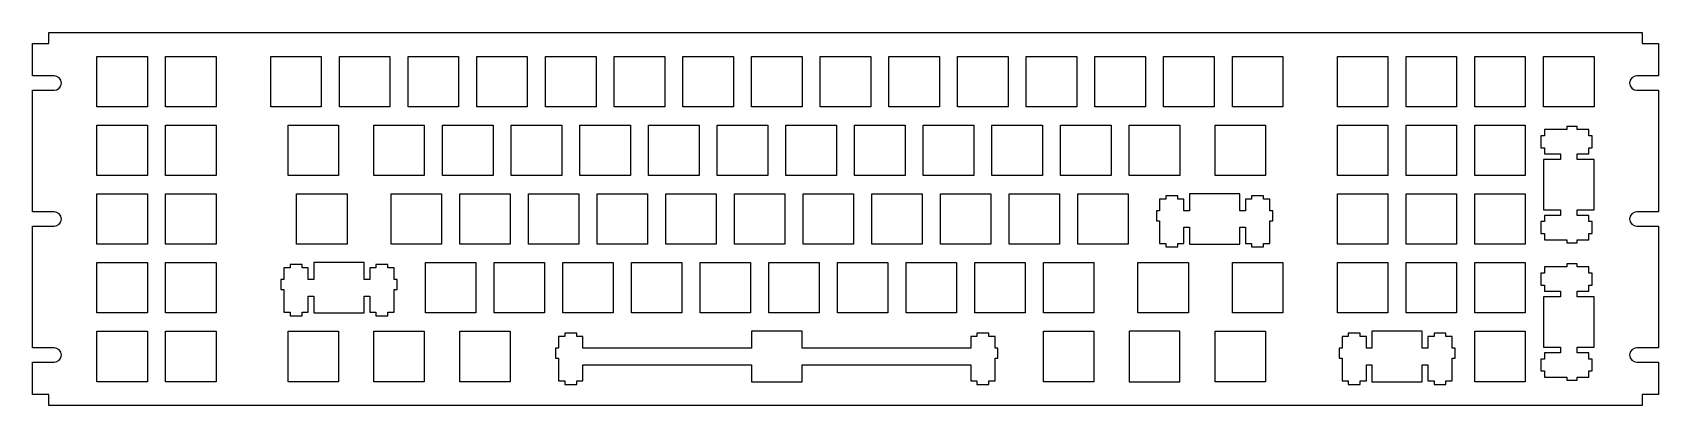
# Model space of a CAD drawing. Header units: inches. Extents: x 8 to 459, y -78 to 25.
import ezdxf

# ---------------------------------------------------------------- set-up
doc = ezdxf.new("R2010")
doc.units = ezdxf.units.IN
doc.header["$MEASUREMENT"] = 0

msp = doc.modelspace()

# ---------------------------------------------------------------- linework, layer by layer
msp.add_lwpolyline([(454.79, -78.29), (12.79, -78.29), (12.79, -75.29), (8.29, -75.29), (8.29, -66.29), (14.29, -66.29, 1), (14.29, -62.29), (8.29, -62.29), (8.29, -28.59), (14.29, -28.59, 1), (14.29, -24.59), (8.29, -24.59), (8.29, 9.11), (14.29, 9.11, 1), (14.29, 13.11), (8.29, 13.11), (8.29, 22.11), (12.79, 22.11), (12.79, 25.11), (454.79, 25.11), (454.79, 22.11), (459.29, 22.11), (459.29, 13.11), (453.29, 13.11, 1), (453.29, 9.11), (459.29, 9.11), (459.29, -24.59), (453.29, -24.59, 1), (453.29, -28.59), (459.29, -28.59), (459.29, -62.29), (453.29, -62.29, 1), (453.29, -66.29), (459.29, -66.29), (459.29, -75.29), (454.79, -75.29)], format="xyb", close=True)
at = {"color": 0}
for points in [[(40.17, 18.51), (40.17, 4.51), (26.17, 4.51), (26.17, 18.51)], [(59.22, 18.51), (59.22, 4.51), (45.22, 4.51), (45.22, 18.51)], [(88.39, 18.51), (88.39, 4.51), (74.39, 4.51), (74.39, 18.51)], [(107.44, 18.51), (107.44, 4.51), (93.44, 4.51), (93.44, 18.51)], [(126.49, 18.51), (126.49, 4.51), (112.49, 4.51), (112.49, 18.51)], [(145.54, 18.51), (145.54, 4.51), (131.54, 4.51), (131.54, 18.51)], [(164.59, 18.51), (164.59, 4.51), (150.59, 4.51), (150.59, 18.51)], [(183.64, 18.51), (183.64, 4.51), (169.64, 4.51), (169.64, 18.51)], [(202.69, 18.51), (202.69, 4.51), (188.69, 4.51), (188.69, 18.51)], [(221.74, 18.51), (221.74, 4.51), (207.74, 4.51), (207.74, 18.51)], [(240.79, 18.51), (240.79, 4.51), (226.79, 4.51), (226.79, 18.51)], [(259.84, 18.51), (259.84, 4.51), (245.84, 4.51), (245.84, 18.51)], [(278.89, 18.51), (278.89, 4.51), (264.89, 4.51), (264.89, 18.51)], [(297.94, 18.51), (297.94, 4.51), (283.94, 4.51), (283.94, 18.51)], [(316.99, 18.51), (316.99, 4.51), (302.99, 4.51), (302.99, 18.51)], [(336.04, 18.51), (336.04, 4.51), (322.04, 4.51), (322.04, 18.51)], [(355.09, 18.51), (355.09, 4.51), (341.09, 4.51), (341.09, 18.51)], [(384.26, 18.51), (384.26, 4.51), (370.26, 4.51), (370.26, 18.51)], [(403.31, 18.51), (403.31, 4.51), (389.31, 4.51), (389.31, 18.51)], [(422.36, 18.51), (422.36, 4.51), (408.36, 4.51), (408.36, 18.51)], [(441.41, 18.51), (441.41, 4.51), (427.41, 4.51), (427.41, 18.51)], [(40.17, -0.54), (40.17, -14.54), (26.17, -14.54), (26.17, -0.54)], [(59.22, -0.54), (59.22, -14.54), (45.22, -14.54), (45.22, -0.54)], [(93.15, -0.54), (93.15, -14.54), (79.16, -14.54), (79.16, -0.54)], [(116.97, -0.54), (116.97, -14.54), (102.97, -14.54), (102.97, -0.54)], [(136.02, -0.54), (136.02, -14.54), (122.02, -14.54), (122.02, -0.54)], [(155.07, -0.54), (155.07, -14.54), (141.07, -14.54), (141.07, -0.54)], [(174.12, -0.54), (174.12, -14.54), (160.12, -14.54), (160.12, -0.54)], [(193.17, -0.54), (193.17, -14.54), (179.17, -14.54), (179.17, -0.54)], [(212.22, -0.54), (212.22, -14.54), (198.22, -14.54), (198.22, -0.54)], [(231.27, -0.54), (231.27, -14.54), (217.27, -14.54), (217.27, -0.54)], [(250.32, -0.54), (250.32, -14.54), (236.32, -14.54), (236.32, -0.54)], [(269.37, -0.54), (269.37, -14.54), (255.37, -14.54), (255.37, -0.54)], [(288.42, -0.54), (288.42, -14.54), (274.42, -14.54), (274.42, -0.54)], [(307.47, -0.54), (307.47, -14.54), (293.47, -14.54), (293.47, -0.54)], [(326.52, -0.54), (326.52, -14.54), (312.52, -14.54), (312.52, -0.54)], [(350.33, -0.54), (350.33, -14.54), (336.33, -14.54), (336.33, -0.54)], [(384.26, -0.54), (384.26, -14.54), (370.26, -14.54), (370.26, -0.54)], [(403.31, -0.54), (403.31, -14.54), (389.31, -14.54), (389.31, -0.54)], [(422.36, -0.54), (422.36, -14.54), (408.36, -14.54), (408.36, -0.54)], [(433.91, -1.79), (427.64, -1.79), (427.64, -3.51), (426.66, -3.51), (426.66, -6.81), (427.64, -6.81), (427.64, -8.54), (432.11, -8.54), (432.11, -10.06), (427.41, -10.06), (427.41, -24.06), (432.11, -24.06), (432.11, -25.59), (427.64, -25.59), (427.64, -27.31), (426.66, -27.31), (426.66, -30.61), (427.64, -30.61), (427.64, -32.34), (433.91, -32.34), (433.91, -33.16), (436.71, -33.16), (436.71, -32.34), (439.94, -32.34), (439.94, -30.61), (440.86, -30.61), (440.86, -27.31), (439.94, -27.31), (439.94, -25.59), (436.71, -25.59), (436.71, -24.06), (441.41, -24.06), (441.41, -10.06), (436.71, -10.06), (436.71, -8.54), (439.94, -8.54), (439.94, -6.81), (440.86, -6.81), (440.86, -3.51), (439.94, -3.51), (439.94, -1.79), (436.71, -1.79), (436.71, -0.96), (433.91, -0.96)], [(40.17, -19.59), (40.17, -33.59), (26.17, -33.59), (26.17, -19.59)], [(59.22, -19.59), (59.22, -33.59), (45.22, -33.59), (45.22, -19.59)], [(95.54, -19.59), (95.54, -33.59), (81.54, -33.59), (81.54, -19.59)], [(121.73, -19.59), (121.73, -33.59), (107.73, -33.59), (107.73, -19.59)], [(140.78, -19.59), (140.78, -33.59), (126.78, -33.59), (126.78, -19.59)], [(159.83, -19.59), (159.83, -33.59), (145.83, -33.59), (145.83, -19.59)], [(178.88, -19.59), (178.88, -33.59), (164.88, -33.59), (164.88, -19.59)], [(197.93, -19.59), (197.93, -33.59), (183.93, -33.59), (183.93, -19.59)], [(216.98, -19.59), (216.98, -33.59), (202.98, -33.59), (202.98, -19.59)], [(236.03, -19.59), (236.03, -33.59), (222.03, -33.59), (222.03, -19.59)], [(255.08, -19.59), (255.08, -33.59), (241.08, -33.59), (241.08, -19.59)], [(274.13, -19.59), (274.13, -33.59), (260.13, -33.59), (260.13, -19.59)], [(293.18, -19.59), (293.18, -33.59), (279.18, -33.59), (279.18, -19.59)], [(312.23, -19.59), (312.23, -33.59), (298.23, -33.59), (298.23, -19.59)], [(329.18, -24.29), (327.66, -24.29), (327.66, -21.06), (325.94, -21.06), (325.94, -20.14), (322.63, -20.14), (322.63, -21.06), (320.91, -21.06), (320.91, -24.29), (320.09, -24.29), (320.09, -27.09), (320.91, -27.09), (320.91, -33.36), (322.63, -33.36), (322.63, -34.34), (325.94, -34.34), (325.94, -33.36), (327.66, -33.36), (327.66, -28.89), (329.18, -28.89), (329.18, -33.59), (343.19, -33.59), (343.19, -28.89), (344.71, -28.89), (344.71, -33.36), (346.43, -33.36), (346.43, -34.34), (349.74, -34.34), (349.74, -33.36), (351.46, -33.36), (351.46, -27.09), (352.28, -27.09), (352.28, -24.29), (351.46, -24.29), (351.46, -21.06), (349.74, -21.06), (349.74, -20.14), (346.43, -20.14), (346.43, -21.06), (344.71, -21.06), (344.71, -24.29), (343.19, -24.29), (343.19, -19.59), (329.18, -19.59)], [(384.26, -19.59), (384.26, -33.59), (370.26, -33.59), (370.26, -19.59)], [(403.31, -19.59), (403.31, -33.59), (389.31, -33.59), (389.31, -19.59)], [(422.36, -19.59), (422.36, -33.59), (408.36, -33.59), (408.36, -19.59)], [(40.17, -38.64), (40.17, -52.64), (26.17, -52.64), (26.17, -38.64)], [(59.22, -38.64), (59.22, -52.64), (45.22, -52.64), (45.22, -38.64)], [(86.3, -43.34), (84.77, -43.34), (84.77, -40.11), (83.05, -40.11), (83.05, -39.18), (79.75, -39.18), (79.75, -40.11), (78.02, -40.11), (78.02, -43.34), (77.2, -43.34), (77.2, -46.14), (78.02, -46.14), (78.02, -52.41), (79.75, -52.41), (79.75, -53.39), (83.05, -53.39), (83.05, -52.41), (84.77, -52.41), (84.77, -47.94), (86.3, -47.94), (86.3, -52.64), (100.3, -52.64), (100.3, -47.94), (101.82, -47.94), (101.82, -52.41), (103.55, -52.41), (103.55, -53.39), (106.85, -53.39), (106.85, -52.41), (108.57, -52.41), (108.57, -46.14), (109.4, -46.14), (109.4, -43.34), (108.57, -43.34), (108.57, -40.11), (106.85, -40.11), (106.85, -39.18), (103.55, -39.18), (103.55, -40.11), (101.82, -40.11), (101.82, -43.34), (100.3, -43.34), (100.3, -38.64), (86.3, -38.64)], [(131.25, -38.64), (131.25, -52.64), (117.26, -52.64), (117.26, -38.64)], [(150.3, -38.64), (150.3, -52.64), (136.3, -52.64), (136.3, -38.64)], [(169.35, -38.64), (169.35, -52.64), (155.35, -52.64), (155.35, -38.64)], [(188.4, -38.64), (188.4, -52.64), (174.4, -52.64), (174.4, -38.64)], [(207.45, -38.64), (207.45, -52.64), (193.45, -52.64), (193.45, -38.64)], [(226.5, -38.64), (226.5, -52.64), (212.5, -52.64), (212.5, -38.64)], [(245.55, -38.64), (245.55, -52.64), (231.55, -52.64), (231.55, -38.64)], [(264.6, -38.64), (264.6, -52.64), (250.6, -52.64), (250.6, -38.64)], [(283.65, -38.64), (283.65, -52.64), (269.65, -52.64), (269.65, -38.64)], [(302.7, -38.64), (302.7, -52.64), (288.7, -52.64), (288.7, -38.64)], [(328.9, -38.64), (328.9, -52.64), (314.9, -52.64), (314.9, -38.64)], [(355.09, -38.64), (355.09, -52.64), (341.09, -52.64), (341.09, -38.64)], [(384.26, -38.64), (384.26, -52.64), (370.26, -52.64), (370.26, -38.64)], [(403.31, -38.64), (403.31, -52.64), (389.31, -52.64), (389.31, -38.64)], [(422.36, -38.64), (422.36, -52.64), (408.36, -52.64), (408.36, -38.64)], [(433.91, -39.89), (427.64, -39.89), (427.64, -41.61), (426.66, -41.61), (426.66, -44.91), (427.64, -44.91), (427.64, -46.64), (432.11, -46.64), (432.11, -48.16), (427.41, -48.16), (427.41, -62.16), (432.11, -62.16), (432.11, -63.69), (427.64, -63.69), (427.64, -65.41), (426.66, -65.41), (426.66, -68.71), (427.64, -68.71), (427.64, -70.44), (433.91, -70.44), (433.91, -71.26), (436.71, -71.26), (436.71, -70.44), (439.94, -70.44), (439.94, -68.71), (440.86, -68.71), (440.86, -65.41), (439.94, -65.41), (439.94, -63.69), (436.71, -63.69), (436.71, -62.16), (441.41, -62.16), (441.41, -48.16), (436.71, -48.16), (436.71, -46.64), (439.94, -46.64), (439.94, -44.91), (440.86, -44.91), (440.86, -41.61), (439.94, -41.61), (439.94, -39.89), (436.71, -39.89), (436.71, -39.06), (433.91, -39.06)], [(40.17, -57.69), (40.17, -71.69), (26.17, -71.69), (26.17, -57.69)], [(59.22, -57.69), (59.22, -71.69), (45.22, -71.69), (45.22, -57.69)], [(93.15, -57.69), (93.15, -71.69), (79.16, -71.69), (79.16, -57.69)], [(116.97, -57.69), (116.97, -71.69), (102.97, -71.69), (102.97, -57.69)], [(140.78, -57.69), (140.78, -71.69), (126.78, -71.69), (126.78, -57.69)], [(207.74, -62.39), (160.97, -62.39), (160.97, -59.16), (159.24, -59.16), (159.24, -58.24), (155.94, -58.24), (155.94, -59.16), (154.22, -59.16), (154.22, -62.39), (153.39, -62.39), (153.39, -65.19), (154.22, -65.19), (154.22, -71.46), (155.94, -71.46), (155.94, -72.44), (159.24, -72.44), (159.24, -71.46), (160.97, -71.46), (160.97, -66.99), (207.74, -66.99), (207.74, -71.69), (221.74, -71.69), (221.74, -66.99), (268.52, -66.99), (268.52, -71.46), (270.24, -71.46), (270.24, -72.44), (273.54, -72.44), (273.54, -71.46), (275.27, -71.46), (275.27, -65.19), (276.09, -65.19), (276.09, -62.39), (275.27, -62.39), (275.27, -59.16), (273.54, -59.16), (273.54, -58.24), (270.24, -58.24), (270.24, -59.16), (268.52, -59.16), (268.52, -62.39), (221.74, -62.39), (221.74, -57.69), (207.74, -57.69)], [(302.7, -57.69), (302.7, -71.69), (288.7, -71.69), (288.7, -57.69)], [(312.52, -57.69), (312.52, -71.69), (326.52, -71.69), (326.52, -57.69)], [(350.33, -57.69), (350.33, -71.69), (336.33, -71.69), (336.33, -57.69)], [(379.79, -62.39), (378.26, -62.39), (378.26, -59.16), (376.54, -59.16), (376.54, -58.24), (373.24, -58.24), (373.24, -59.16), (371.51, -59.16), (371.51, -62.39), (370.69, -62.39), (370.69, -65.19), (371.51, -65.19), (371.51, -71.46), (373.24, -71.46), (373.24, -72.44), (376.54, -72.44), (376.54, -71.46), (378.26, -71.46), (378.26, -66.99), (379.79, -66.99), (379.79, -71.69), (393.79, -71.69), (393.79, -66.99), (395.31, -66.99), (395.31, -71.46), (397.04, -71.46), (397.04, -72.44), (400.34, -72.44), (400.34, -71.46), (402.06, -71.46), (402.06, -65.19), (402.89, -65.19), (402.89, -62.39), (402.06, -62.39), (402.06, -59.16), (400.34, -59.16), (400.34, -58.24), (397.04, -58.24), (397.04, -59.16), (395.31, -59.16), (395.31, -62.39), (393.79, -62.39), (393.79, -57.69), (379.79, -57.69)], [(422.36, -57.69), (422.36, -71.69), (408.36, -71.69), (408.36, -57.69)]]:
    msp.add_lwpolyline(points, close=True, dxfattribs=at)

doc.saveas('drawing.dxf')
